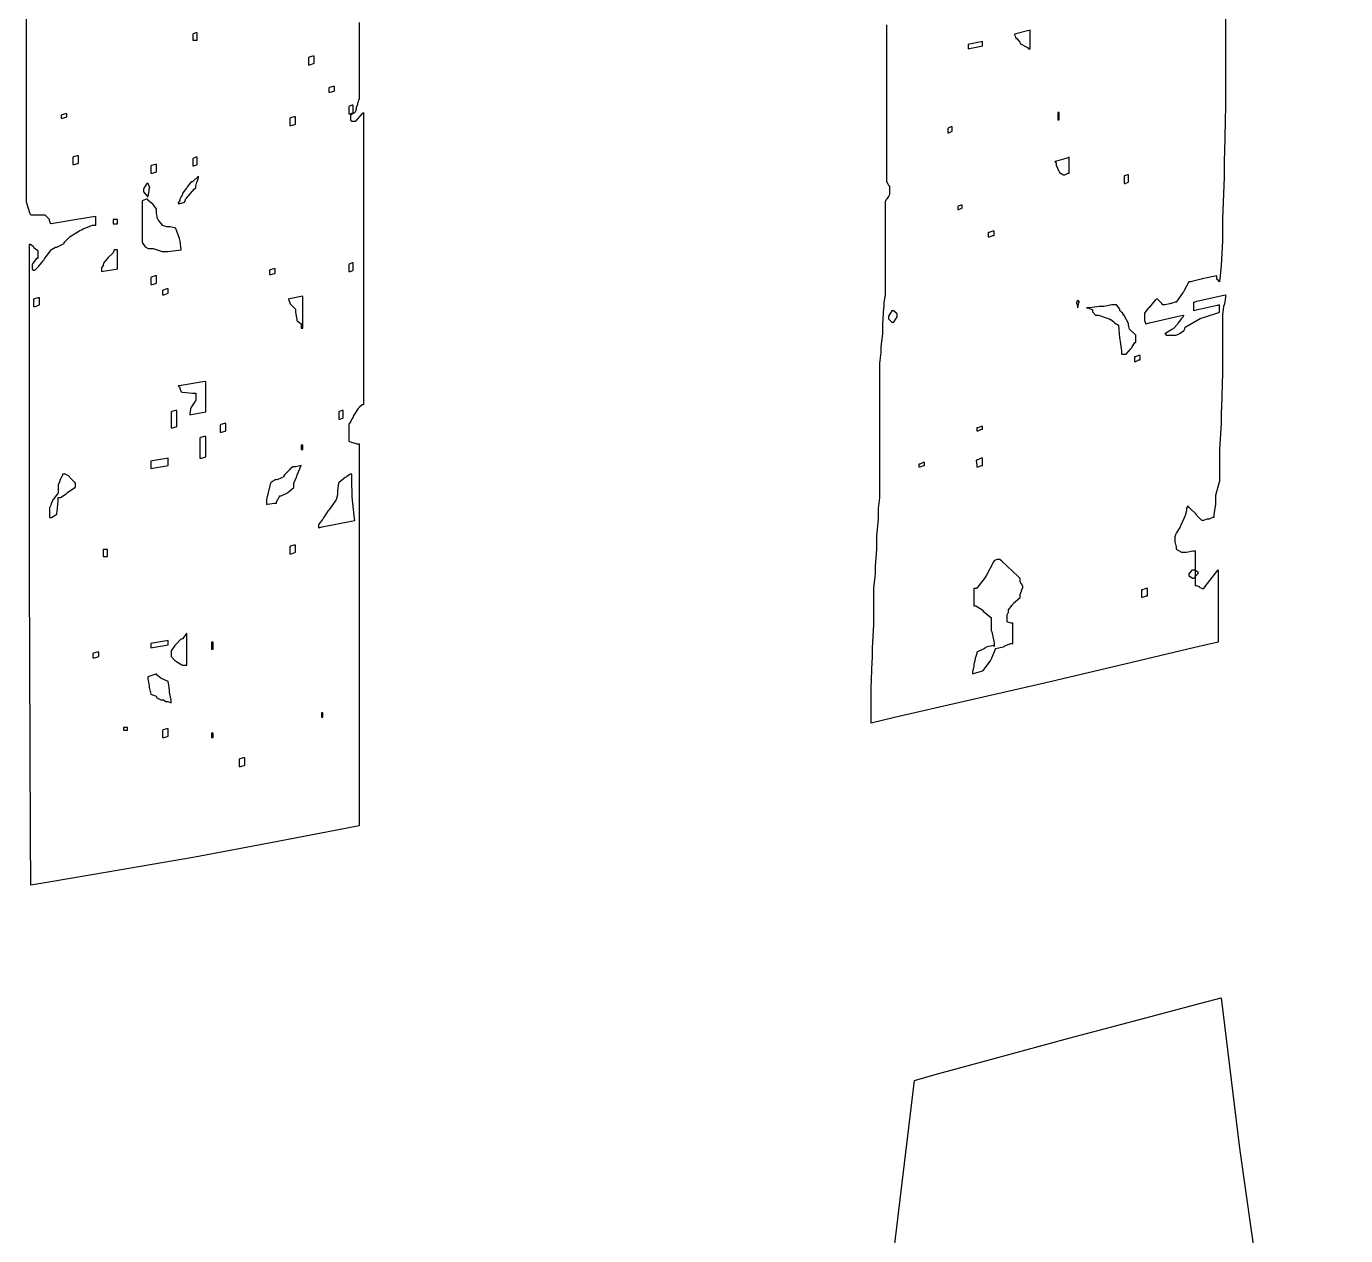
# Model space of a CAD drawing. Extents: x 44 to 313, y 66 to 291.
# Drawn here: x 91.69 to 123.86, y 180.75 to 210.24 of the extents above; entities that cross this region are included whole.
import ezdxf

# ---------------------------------------------------------------- set-up
doc = ezdxf.new("R2010")
doc.units = 0
doc.header["$MEASUREMENT"] = 0

msp = doc.modelspace()

# ---------------------------------------------------------------- linework, layer by layer
at = {"color": 40}
for points in [[(99.8001, 210.336), (99.8001, 208.456), (99.7906, 208.448), (99.7659, 208.351), (99.7659, 208.351), (99.7659, 208.325), (99.7299, 208.266), (99.7299, 208.245), (99.7299, 208.219), (99.7038, 208.148), (99.6957, 208.139), (99.6858, 208.131), (99.5976, 208.078), (99.5895, 208.069), (99.5895, 208.043), (99.5895, 207.983), (99.5895, 207.963), (99.5895, 207.954), (99.6142, 207.927), (99.6237, 207.927), (99.6237, 207.927), (99.6597, 207.927), (99.6597, 207.927), (99.7204, 207.927), (99.8788, 208.104), (99.9063, 208.139), (99.9063, 207.249), (99.9063, 204.577), (99.9063, 201.905), (99.9063, 201.013), (99.8788, 201.013), (99.8086, 200.952), (99.8001, 200.943), (99.7825, 200.925), (99.6763, 200.758), (99.6597, 200.731), (99.6597, 200.714), (99.6322, 200.66), (99.6237, 200.66), (99.6237, 200.66), (99.5895, 200.608), (99.5895, 200.59), (99.5796, 200.582), (99.5535, 200.535), (99.5535, 200.518), (99.5535, 200.466), (99.5535, 200.347), (99.5535, 200.308), (99.5535, 200.263), (99.5535, 200.164), (99.5535, 200.131), (99.5701, 200.115), (99.7423, 200.061), (99.8001, 200.061), (99.8001, 198.901), (99.8001, 195.418), (99.8001, 191.915), (99.8001, 190.747), (99.2614, 190.64), (97.6464, 190.328), (95.7957, 189.985), (93.9465, 189.662), (92.3301, 189.391), (91.7924, 189.301), (91.7829, 190.51), (91.7621, 196.904), (91.7582, 202.923), (91.7582, 204.928), (91.7582, 204.928), (91.7843, 204.928), (91.8531, 204.876), (91.8626, 204.858), (91.8711, 204.85), (91.9688, 204.777), (91.9688, 204.752), (91.9688, 204.725), (91.9688, 204.668), (91.9688, 204.647), (91.9688, 204.629), (91.9688, 204.589), (91.9688, 204.575), (91.9332, 204.575), (91.8284, 204.443), (91.8284, 204.399), (91.8284, 204.383), (91.8284, 204.342), (91.8284, 204.329), (91.8284, 204.32), (91.8616, 204.294), (91.8626, 204.294), (91.8891, 204.294), (91.9593, 204.356), (91.9688, 204.365), (91.9854, 204.383), (92.093, 204.524), (92.111, 204.541), (92.1272, 204.568), (92.2694, 204.761), (92.2874, 204.788), (92.2955, 204.797), (92.3946, 204.858), (92.4278, 204.858), (92.4623, 204.868), (92.6042, 204.941), (92.6042, 204.964), (92.6207, 204.982), (92.7269, 205.088), (92.7446, 205.104), (92.753, 205.114), (92.9915, 205.264), (93.0271, 205.281), (93.0712, 205.299), (93.3027, 205.387), (93.3799, 205.387), (93.3799, 205.441), (93.3799, 205.56), (93.3799, 205.599), (93.2642, 205.583), (92.819, 205.511), (92.3918, 205.441), (92.2874, 205.423), (92.2775, 205.432), (92.2514, 205.505), (92.2514, 205.529), (92.2419, 205.539), (92.1537, 205.625), (92.1452, 205.633), (92.057, 205.633), (91.8587, 205.633), (91.7924, 205.633), (91.7744, 205.669), (91.6862, 205.952), (91.6862, 205.952), (91.6862, 209.03), (91.6862, 215.955)], [(120.933, 210.927), (120.933, 210.133), (120.933, 209.867), (120.933, 209.586), (120.933, 208.951), (120.933, 208.738), (120.933, 208.307), (120.905, 207.161), (120.897, 207.01), (120.897, 206.561), (120.862, 205.548), (120.862, 205.21), (120.862, 205.008), (120.826, 204.4), (120.79, 204.012), (120.79, 204.012), (120.79, 204.012), (120.756, 204.046), (120.756, 204.046), (120.756, 204.046), (120.72, 204.074), (120.72, 204.082), (120.72, 204.1), (120.72, 204.14), (120.72, 204.152), (120.685, 204.144), (120.402, 204.091), (120.367, 204.082), (120.34, 204.074), (120.111, 204.021), (120.085, 204.012), (120.041, 204.012), (119.926, 203.801), (119.908, 203.765), (119.882, 203.731), (119.732, 203.517), (119.732, 203.517), (119.696, 203.517), (119.618, 203.483), (119.592, 203.483), (119.574, 203.474), (119.454, 203.447), (119.415, 203.447), (119.406, 203.447), (119.379, 203.483), (119.379, 203.483), (119.37, 203.492), (119.283, 203.58), (119.275, 203.589), (119.275, 203.589), (119.239, 203.589), (119.239, 203.589), (119.221, 203.562), (119.071, 203.386), (119.063, 203.376), (119.045, 203.368), (118.956, 203.243), (118.956, 203.2), (118.956, 203.174), (118.956, 203.115), (118.956, 203.094), (118.956, 203.068), (118.982, 202.998), (118.992, 202.988), (119.08, 203.006), (119.82, 203.183), (119.908, 203.2), (119.908, 203.183), (119.882, 203.13), (119.874, 203.13), (119.864, 203.113), (119.776, 203.006), (119.768, 202.988), (119.768, 202.988), (119.654, 202.865), (119.628, 202.847), (119.6, 202.831), (119.451, 202.741), (119.451, 202.741), (119.459, 202.741), (119.485, 202.707), (119.485, 202.707), (119.512, 202.707), (119.571, 202.707), (119.592, 202.707), (119.618, 202.707), (119.677, 202.707), (119.698, 202.707), (119.724, 202.707), (119.794, 202.733), (119.804, 202.741), (119.812, 202.751), (119.899, 202.803), (119.908, 202.811), (119.917, 202.811), (119.944, 202.865), (119.944, 202.883), (119.953, 202.901), (120.314, 203.113), (120.367, 203.13), (120.42, 203.148), (120.773, 203.262), (120.79, 203.27), (120.79, 203.314), (120.79, 203.413), (120.79, 203.447), (120.729, 203.43), (120.217, 203.316), (120.157, 203.306), (120.157, 203.36), (120.157, 203.478), (120.157, 203.517), (120.235, 203.535), (120.852, 203.677), (120.933, 203.693), (120.933, 203.633), (120.905, 203.474), (120.897, 203.447), (120.887, 203.412), (120.862, 203.201), (120.862, 203.13), (120.862, 202.875), (120.862, 202.299), (120.862, 202.106), (120.862, 201.789), (120.835, 200.943), (120.826, 200.837), (120.826, 200.556), (120.79, 199.92), (120.79, 199.708), (120.79, 199.567), (120.79, 199.249), (120.79, 199.143), (120.781, 199.126), (120.686, 198.796), (120.686, 198.684), (120.686, 198.579), (120.65, 198.341), (120.65, 198.261), (120.614, 198.261), (120.536, 198.225), (120.51, 198.225), (120.474, 198.225), (120.394, 198.191), (120.367, 198.191), (120.349, 198.2), (120.235, 198.315), (120.227, 198.331), (120.209, 198.349), (120.067, 198.491), (120.051, 198.508), (120.041, 198.508), (120.015, 198.544), (120.015, 198.544), (120.005, 198.535), (119.98, 198.49), (119.98, 198.473), (119.98, 198.429), (119.953, 198.315), (119.944, 198.297), (119.935, 198.271), (119.847, 198.077), (119.838, 198.049), (119.829, 198.033), (119.741, 197.89), (119.732, 197.872), (119.723, 197.864), (119.698, 197.793), (119.698, 197.768), (119.698, 197.741), (119.698, 197.682), (119.698, 197.662), (119.706, 197.645), (119.732, 197.551), (119.732, 197.52), (119.732, 197.493), (119.864, 197.415), (119.908, 197.415), (119.979, 197.415), (120.137, 197.449), (120.191, 197.449), (120.191, 197.239), (120.191, 196.763), (120.191, 196.603), (120.217, 196.603), (120.288, 196.577), (120.297, 196.567), (120.305, 196.559), (120.394, 196.525), (120.403, 196.533), (120.438, 196.577), (120.72, 196.946), (120.756, 196.99), (120.756, 196.77), (120.756, 196.108), (120.756, 195.447), (120.756, 195.227), (120.187, 195.092), (118.48, 194.686), (116.521, 194.227), (114.563, 193.774), (112.857, 193.383), (112.29, 193.252), (112.29, 193.402), (112.29, 193.74), (112.29, 193.851), (112.29, 194.099), (112.314, 194.751), (112.324, 194.84), (112.324, 195.088), (112.36, 195.643), (112.36, 195.828), (112.36, 195.978), (112.36, 196.315), (112.36, 196.427), (112.36, 196.543), (112.386, 196.824), (112.396, 196.886), (112.396, 197.072), (112.43, 197.488), (112.43, 197.626), (112.43, 197.812), (112.466, 198.229), (112.466, 198.367), (112.466, 198.483), (112.5, 198.741), (112.5, 198.826), (112.5, 198.968), (112.5, 199.285), (112.5, 199.39), (112.5, 199.638), (112.5, 200.193), (112.5, 200.378), (112.5, 200.626), (112.5, 201.181), (112.5, 201.366), (112.5, 201.508), (112.5, 201.825), (112.5, 201.929), (112.5, 202.017), (112.527, 202.23), (112.536, 202.282), (112.536, 202.424), (112.572, 202.742), (112.572, 202.847), (112.572, 202.989), (112.597, 203.368), (112.606, 203.412), (112.606, 203.501), (112.642, 203.699), (112.642, 203.765), (112.642, 204.039), (112.642, 204.859), (112.642, 205.679), (112.642, 205.952), (112.642, 205.97), (112.667, 206.022), (112.677, 206.022), (112.677, 206.022), (112.713, 206.076), (112.713, 206.092), (112.721, 206.102), (112.748, 206.147), (112.748, 206.163), (112.748, 206.19), (112.748, 206.25), (112.748, 206.269), (112.748, 206.287), (112.748, 206.327), (112.748, 206.339), (112.739, 206.339), (112.713, 206.367), (112.713, 206.375), (112.703, 206.385), (112.677, 206.458), (112.677, 206.481), (112.677, 207.429), (112.677, 210.274)]]:
    msp.add_lwpolyline(points, dxfattribs=at)
for points in [[(115.817, 209.939), (115.843, 209.939), (115.914, 209.851), (115.923, 209.833), (115.932, 209.816), (116.1, 209.726), (116.1, 209.726), (116.1, 209.726), (116.125, 209.69), (116.134, 209.69), (116.134, 209.69), (116.17, 209.69), (116.17, 209.69), (116.17, 209.806), (116.17, 210.064), (116.17, 210.149), (116.134, 210.141), (115.816, 210.053), (115.781, 210.043), (115.79, 210.035), (115.817, 209.963), (115.817, 209.939)], [(95.7432, 209.903), (95.7696, 209.903), (95.8289, 209.903), (95.8494, 209.903), (95.8494, 209.947), (95.8494, 210.046), (95.8494, 210.079), (95.8219, 210.079), (95.7516, 210.053), (95.7432, 210.043), (95.7432, 210.043), (95.7432, 209.939), (95.7432, 209.903)], [(114.653, 209.69), (114.687, 209.7), (114.97, 209.754), (115.006, 209.762), (115.006, 209.788), (115.006, 209.848), (115.006, 209.867), (114.97, 209.859), (114.687, 209.806), (114.653, 209.797), (114.653, 209.77), (114.653, 209.711), (114.653, 209.69)], [(98.5654, 209.303), (98.6, 209.303), (98.6896, 209.33), (98.7076, 209.338), (98.7076, 209.382), (98.7076, 209.481), (98.7076, 209.514), (98.6716, 209.514), (98.5834, 209.489), (98.5654, 209.48), (98.5654, 209.436), (98.5654, 209.337), (98.5654, 209.303)], [(99.0604, 208.632), (99.0946, 208.632), (99.1828, 208.66), (99.2008, 208.668), (99.2008, 208.696), (99.2008, 208.755), (99.2008, 208.774), (99.1651, 208.774), (99.0769, 208.748), (99.0604, 208.738), (99.0604, 208.712), (99.0604, 208.653), (99.0604, 208.632)], [(99.5535, 208.103), (99.5796, 208.103), (99.6502, 208.131), (99.6597, 208.139), (99.6597, 208.183), (99.6597, 208.282), (99.6597, 208.315), (99.6322, 208.315), (99.562, 208.289), (99.5535, 208.279), (99.5535, 208.235), (99.5535, 208.136), (99.5535, 208.103)], [(92.534, 207.998), (92.5682, 207.998), (92.6564, 208.025), (92.6744, 208.033), (92.6744, 208.051), (92.6744, 208.091), (92.6744, 208.103), (92.6387, 208.103), (92.5505, 208.078), (92.534, 208.069), (92.534, 208.052), (92.534, 208.012), (92.534, 207.998)], [(98.1082, 207.822), (98.1424, 207.822), (98.2306, 207.848), (98.2486, 207.856), (98.2486, 207.9), (98.2486, 208), (98.2486, 208.033), (98.2126, 208.033), (98.1244, 208.008), (98.1082, 207.998), (98.1082, 207.954), (98.1082, 207.855), (98.1082, 207.822)], [(116.84, 207.963), (116.84, 207.963), (116.876, 207.963), (116.876, 207.963), (116.876, 208.007), (116.876, 208.106), (116.876, 208.139), (116.876, 208.139), (116.84, 208.139), (116.84, 208.139), (116.84, 208.095), (116.84, 207.996), (116.84, 207.963)], [(114.16, 207.646), (114.186, 207.646), (114.254, 207.672), (114.264, 207.68), (114.264, 207.707), (114.264, 207.767), (114.264, 207.786), (114.238, 207.786), (114.168, 207.76), (114.16, 207.75), (114.16, 207.724), (114.16, 207.666), (114.16, 207.646)], [(92.8165, 206.868), (92.8508, 206.868), (92.939, 206.896), (92.9569, 206.904), (92.9569, 206.948), (92.9569, 207.047), (92.9569, 207.081), (92.921, 207.081), (92.8328, 207.054), (92.8165, 207.045), (92.8165, 207), (92.8165, 206.901), (92.8165, 206.868)], [(95.7432, 206.834), (95.7696, 206.834), (95.8398, 206.86), (95.8494, 206.868), (95.8494, 206.912), (95.8494, 207.012), (95.8494, 207.045), (95.8219, 207.045), (95.7516, 207.02), (95.7432, 207.01), (95.7432, 206.966), (95.7432, 206.867), (95.7432, 206.834)], [(116.769, 206.94), (116.769, 206.94), (116.805, 206.904), (116.805, 206.904), (116.805, 206.852), (116.866, 206.71), (116.876, 206.692), (116.884, 206.676), (116.982, 206.622), (116.982, 206.622), (117.016, 206.622), (117.095, 206.658), (117.122, 206.658), (117.122, 206.755), (117.122, 206.973), (117.122, 207.045), (117.095, 207.036), (116.814, 206.95), (116.769, 206.94)], [(94.7208, 206.658), (94.7554, 206.658), (94.8436, 206.684), (94.8612, 206.692), (94.8612, 206.736), (94.8612, 206.835), (94.8612, 206.868), (94.8256, 206.868), (94.7374, 206.843), (94.7208, 206.834), (94.7208, 206.79), (94.7208, 206.691), (94.7208, 206.658)], [(95.7432, 206.445), (95.7076, 206.445), (95.6194, 206.332), (95.6028, 206.305), (95.5933, 206.296), (95.5051, 206.181), (95.4966, 206.163), (95.4966, 206.146), (95.4705, 206.092), (95.4624, 206.092), (95.4624, 206.092), (95.4345, 206.032), (95.4264, 206.022), (95.4264, 205.996), (95.3904, 205.937), (95.3904, 205.916), (95.425, 205.916), (95.5146, 205.944), (95.5326, 205.952), (95.5407, 205.952), (95.5668, 206.006), (95.5668, 206.022), (95.5933, 206.05), (95.7873, 206.279), (95.8151, 206.305), (95.8151, 206.34), (95.8398, 206.437), (95.8494, 206.445), (95.8494, 206.445), (95.8854, 206.553), (95.8854, 206.587), (95.8674, 206.569), (95.7516, 206.463), (95.7432, 206.445)], [(118.463, 206.411), (118.489, 206.411), (118.559, 206.437), (118.569, 206.445), (118.569, 206.489), (118.569, 206.588), (118.569, 206.622), (118.541, 206.622), (118.471, 206.597), (118.463, 206.587), (118.463, 206.543), (118.463, 206.444), (118.463, 206.411)], [(94.6506, 206.411), (94.6231, 206.411), (94.5444, 206.279), (94.5444, 206.235), (94.5444, 206.2), (94.6397, 206.089), (94.6506, 206.092), (94.6587, 206.092), (94.6849, 206.225), (94.6849, 206.269), (94.6933, 206.296), (94.6602, 206.411), (94.6506, 206.411)], [(94.5085, 205), (94.5085, 204.965), (94.5829, 204.859), (94.6587, 204.823), (94.6849, 204.823), (94.7815, 204.823), (95.0006, 204.752), (95.0736, 204.752), (95.1385, 204.752), (95.334, 204.77), (95.4624, 204.788), (95.4624, 204.788), (95.4624, 204.788), (95.4345, 205), (95.4264, 205.034), (95.4169, 205.062), (95.3287, 205.309), (95.3202, 205.317), (95.3107, 205.326), (95.1851, 205.353), (95.1438, 205.353), (95.1082, 205.353), (95.0034, 205.379), (95.0034, 205.387), (95.0034, 205.387), (94.9053, 205.511), (94.8972, 205.529), (94.8877, 205.547), (94.8612, 205.692), (94.8612, 205.74), (94.8612, 205.784), (94.773, 205.908), (94.7568, 205.916), (94.7388, 205.926), (94.6506, 205.999), (94.6506, 206.022), (94.6146, 206.022), (94.5265, 205.996), (94.5085, 205.986), (94.5085, 205.867), (94.5085, 205.507), (94.5085, 205.127), (94.5085, 205)], [(114.406, 205.776), (114.432, 205.776), (114.502, 205.802), (114.512, 205.81), (114.512, 205.828), (114.512, 205.869), (114.512, 205.882), (114.485, 205.882), (114.414, 205.855), (114.406, 205.846), (114.406, 205.829), (114.406, 205.789), (114.406, 205.776)], [(93.8029, 205.423), (93.8294, 205.423), (93.8886, 205.423), (93.9091, 205.423), (93.9091, 205.45), (93.9091, 205.51), (93.9091, 205.529), (93.8816, 205.529), (93.8223, 205.529), (93.8029, 205.529), (93.8029, 205.503), (93.8029, 205.443), (93.8029, 205.423)], [(115.146, 205.104), (115.181, 205.104), (115.261, 205.14), (115.288, 205.14), (115.288, 205.168), (115.288, 205.227), (115.288, 205.246), (115.252, 205.246), (115.172, 205.21), (115.146, 205.21), (115.146, 205.184), (115.146, 205.125), (115.146, 205.104)], [(93.8389, 204.788), (93.8294, 204.788), (93.8029, 204.717), (93.8029, 204.717), (93.7934, 204.709), (93.6791, 204.603), (93.5648, 204.462), (93.5563, 204.435), (93.5563, 204.409), (93.5221, 204.349), (93.5221, 204.329), (93.5221, 204.312), (93.5221, 204.272), (93.5221, 204.258), (93.5563, 204.268), (93.8735, 204.32), (93.9091, 204.329), (93.9091, 204.444), (93.9091, 204.702), (93.9091, 204.788), (93.8911, 204.788), (93.8512, 204.788), (93.8389, 204.788)], [(97.6133, 204.188), (97.6478, 204.188), (97.7374, 204.214), (97.7554, 204.222), (97.7554, 204.25), (97.7554, 204.309), (97.7554, 204.329), (97.7194, 204.329), (97.6298, 204.304), (97.6133, 204.294), (97.6133, 204.268), (97.6133, 204.209), (97.6133, 204.188)], [(99.5535, 204.258), (99.5796, 204.258), (99.6502, 204.286), (99.6597, 204.294), (99.6597, 204.338), (99.6597, 204.438), (99.6597, 204.471), (99.6322, 204.471), (99.562, 204.444), (99.5535, 204.435), (99.5535, 204.391), (99.5535, 204.291), (99.5535, 204.258)], [(94.7208, 203.942), (94.7554, 203.942), (94.8436, 203.968), (94.8612, 203.976), (94.8612, 204.02), (94.8612, 204.119), (94.8612, 204.152), (94.8256, 204.152), (94.7374, 204.127), (94.7208, 204.118), (94.7208, 204.074), (94.7208, 203.974), (94.7208, 203.942)], [(95.0034, 203.693), (95.0376, 203.693), (95.1258, 203.721), (95.1438, 203.729), (95.1438, 203.757), (95.1438, 203.816), (95.1438, 203.835), (95.1082, 203.835), (95.02, 203.809), (95.0034, 203.799), (95.0034, 203.773), (95.0034, 203.714), (95.0034, 203.693)], [(91.8626, 203.412), (91.8972, 203.412), (91.9868, 203.438), (92.0048, 203.447), (92.0048, 203.491), (92.0048, 203.59), (92.0048, 203.623), (91.9688, 203.623), (91.8806, 203.598), (91.8626, 203.589), (91.8626, 203.545), (91.8626, 203.445), (91.8626, 203.412)], [(98.1082, 203.483), (98.1244, 203.466), (98.2306, 203.358), (98.2486, 203.34), (98.2486, 203.28), (98.2747, 203.121), (98.2846, 203.094), (98.2846, 203.068), (98.3851, 202.985), (98.389, 202.988), (98.389, 202.962), (98.389, 202.904), (98.389, 202.883), (98.389, 202.883), (98.425, 202.883), (98.425, 202.883), (98.425, 203.077), (98.425, 203.514), (98.425, 203.659), (98.389, 203.65), (98.1068, 203.598), (98.0722, 203.589), (98.0803, 203.58), (98.1082, 203.507), (98.1082, 203.483)], [(117.369, 203.517), (117.369, 203.517), (117.338, 203.554), (117.335, 203.553), (117.319, 203.546), (117.299, 203.499), (117.299, 203.483), (117.307, 203.474), (117.328, 203.376), (117.335, 203.376), (117.335, 203.376), (117.359, 203.509), (117.369, 203.517)], [(117.687, 203.306), (117.687, 203.28), (117.766, 203.2), (117.792, 203.2), (117.826, 203.2), (117.916, 203.174), (117.934, 203.164), (117.951, 203.156), (118.092, 203.104), (118.11, 203.094), (118.136, 203.094), (118.207, 203.033), (118.217, 203.024), (118.225, 203.007), (118.321, 202.953), (118.321, 202.953), (118.321, 202.953), (118.347, 202.645), (118.357, 202.601), (118.365, 202.557), (118.393, 202.325), (118.393, 202.248), (118.393, 202.248), (118.427, 202.248), (118.427, 202.248), (118.427, 202.248), (118.463, 202.248), (118.463, 202.248), (118.507, 202.248), (118.622, 202.372), (118.64, 202.388), (118.648, 202.406), (118.721, 202.53), (118.746, 202.53), (118.746, 202.557), (118.746, 202.616), (118.746, 202.635), (118.746, 202.653), (118.746, 202.694), (118.746, 202.707), (118.728, 202.724), (118.62, 202.831), (118.604, 202.847), (118.594, 202.857), (118.569, 202.956), (118.569, 202.988), (118.559, 203.006), (118.471, 203.174), (118.463, 203.2), (118.453, 203.2), (118.427, 203.228), (118.427, 203.236), (118.427, 203.246), (118.393, 203.272), (118.393, 203.27), (118.393, 203.27), (118.365, 203.306), (118.357, 203.306), (118.357, 203.342), (118.277, 203.447), (118.251, 203.447), (118.163, 203.447), (117.964, 203.412), (117.898, 203.412), (117.854, 203.404), (117.622, 203.376), (117.545, 203.376), (117.58, 203.376), (117.687, 203.324), (117.687, 203.306)], [(112.819, 203.306), (112.791, 203.306), (112.713, 203.174), (112.713, 203.13), (112.713, 203.104), (112.805, 203.018), (112.819, 203.024), (112.845, 203.024), (112.925, 203.156), (112.925, 203.2), (112.925, 203.228), (112.831, 203.313), (112.819, 203.306)], [(118.71, 202.071), (118.744, 202.071), (118.823, 202.106), (118.85, 202.106), (118.85, 202.134), (118.85, 202.193), (118.85, 202.212), (118.814, 202.212), (118.736, 202.178), (118.71, 202.178), (118.71, 202.151), (118.71, 202.092), (118.71, 202.071)], [(95.8151, 201.119), (95.8053, 201.101), (95.7171, 200.961), (95.709, 200.943), (95.6991, 200.943), (95.673, 200.811), (95.673, 200.767), (95.7076, 200.776), (96.0258, 200.828), (96.0617, 200.837), (96.0617, 201.023), (96.0617, 201.439), (96.0617, 201.577), (95.9901, 201.568), (95.461, 201.482), (95.3904, 201.472), (95.3904, 201.472), (95.4264, 201.436), (95.4264, 201.436), (95.4264, 201.41), (95.4525, 201.34), (95.4624, 201.33), (95.4966, 201.322), (95.7351, 201.296), (95.8151, 201.296), (95.8151, 201.278), (95.8151, 201.238), (95.8151, 201.224), (95.8151, 201.198), (95.8151, 201.14), (95.8151, 201.119)], [(95.214, 200.448), (95.2486, 200.448), (95.3382, 200.475), (95.3562, 200.484), (95.3562, 200.582), (95.3562, 200.799), (95.3562, 200.871), (95.3202, 200.871), (95.232, 200.846), (95.214, 200.837), (95.214, 200.74), (95.214, 200.521), (95.214, 200.448)], [(99.3069, 200.66), (99.3331, 200.66), (99.4033, 200.686), (99.4131, 200.695), (99.4131, 200.739), (99.4131, 200.838), (99.4131, 200.871), (99.3856, 200.871), (99.3151, 200.846), (99.3069, 200.837), (99.3069, 200.793), (99.3069, 200.694), (99.3069, 200.66)], [(96.4145, 200.342), (96.4487, 200.342), (96.5369, 200.37), (96.5549, 200.378), (96.5549, 200.422), (96.5549, 200.521), (96.5549, 200.554), (96.5193, 200.554), (96.4311, 200.528), (96.4145, 200.518), (96.4145, 200.474), (96.4145, 200.375), (96.4145, 200.342)], [(114.865, 200.378), (114.899, 200.378), (114.978, 200.414), (115.006, 200.414), (115.006, 200.431), (115.006, 200.472), (115.006, 200.484), (114.97, 200.484), (114.891, 200.448), (114.865, 200.448), (114.865, 200.431), (114.865, 200.392), (114.865, 200.378)], [(95.9196, 199.708), (95.9541, 199.708), (96.0438, 199.734), (96.0617, 199.742), (96.0617, 199.867), (96.0617, 200.145), (96.0617, 200.237), (96.0258, 200.237), (95.9376, 200.211), (95.9196, 200.201), (95.9196, 200.079), (95.9196, 199.802), (95.9196, 199.708)], [(98.389, 199.919), (98.389, 199.919), (98.425, 199.919), (98.425, 199.919), (98.425, 199.946), (98.425, 200.006), (98.425, 200.025), (98.425, 200.025), (98.389, 200.025), (98.389, 200.025), (98.389, 199.999), (98.389, 199.94), (98.389, 199.919)], [(94.7208, 199.46), (94.7649, 199.47), (95.0997, 199.523), (95.1438, 199.532), (95.1438, 199.576), (95.1438, 199.675), (95.1438, 199.708), (95.0997, 199.7), (94.7649, 199.646), (94.7208, 199.636), (94.7208, 199.592), (94.7208, 199.493), (94.7208, 199.46)], [(98.389, 199.532), (98.389, 199.532), (98.2567, 199.496), (98.2126, 199.496), (98.1865, 199.496), (98.1082, 199.444), (98.1082, 199.426), (98.0902, 199.409), (97.9826, 199.301), (97.966, 199.283), (97.966, 199.257), (97.8158, 199.189), (97.7896, 199.179), (97.754, 199.179), (97.6574, 199.117), (97.6492, 199.107), (97.6313, 199.073), (97.5431, 198.702), (97.5431, 198.578), (97.5692, 198.588), (97.7346, 198.614), (97.7896, 198.614), (97.7896, 198.641), (97.8158, 198.712), (97.8256, 198.72), (97.8337, 198.73), (97.8599, 198.775), (97.8599, 198.79), (97.904, 198.79), (98.0186, 198.852), (98.0362, 198.86), (98.0627, 198.87), (98.2126, 198.996), (98.2126, 199.037), (98.2126, 199.099), (98.2747, 199.249), (98.2846, 199.283), (98.3008, 199.319), (98.389, 199.532), (98.389, 199.532)], [(113.454, 199.496), (113.488, 199.496), (113.567, 199.532), (113.594, 199.532), (113.594, 199.549), (113.594, 199.59), (113.594, 199.602), (113.558, 199.602), (113.48, 199.566), (113.454, 199.566), (113.454, 199.549), (113.454, 199.51), (113.454, 199.496)], [(114.865, 199.496), (114.899, 199.496), (114.978, 199.532), (115.006, 199.532), (115.006, 199.576), (115.006, 199.675), (115.006, 199.708), (114.97, 199.708), (114.891, 199.672), (114.865, 199.672), (114.855, 199.656), (114.865, 199.536), (114.865, 199.496)], [(92.534, 199.249), (92.534, 199.233), (92.5064, 199.179), (92.498, 199.179), (92.498, 199.144), (92.4638, 199.064), (92.4638, 199.037), (92.4638, 198.993), (92.4638, 198.894), (92.4638, 198.86), (92.4458, 198.844), (92.3382, 198.702), (92.3216, 198.684), (92.3216, 198.668), (92.2955, 198.614), (92.2874, 198.614), (92.2874, 198.579), (92.2514, 198.501), (92.2514, 198.473), (92.2514, 198.421), (92.2514, 198.301), (92.2514, 198.261), (92.2955, 198.261), (92.4278, 198.341), (92.4278, 198.367), (92.4359, 198.411), (92.4638, 198.669), (92.4638, 198.754), (92.516, 198.754), (92.6564, 198.844), (92.6744, 198.86), (92.691, 198.87), (92.8688, 198.994), (92.8867, 199.003), (92.8867, 199.029), (92.8867, 199.088), (92.8867, 199.107), (92.8688, 199.117), (92.753, 199.233), (92.7446, 199.249), (92.735, 199.267), (92.6207, 199.329), (92.6042, 199.319), (92.6042, 199.319), (92.5682, 199.319), (92.5682, 199.319), (92.5724, 199.315), (92.5435, 199.249), (92.534, 199.249)], [(99.6237, 199.319), (99.5881, 199.319), (99.4999, 199.259), (99.4833, 199.249), (99.4653, 199.241), (99.3151, 199.117), (99.3069, 199.107), (99.2974, 199.107), (99.271, 198.923), (99.271, 198.86), (99.271, 198.816), (99.2449, 198.694), (99.2367, 198.684), (99.2188, 198.658), (99.0769, 198.465), (99.0604, 198.438), (99.0424, 198.421), (98.9362, 198.253), (98.9182, 198.225), (98.9087, 198.217), (98.8219, 198.103), (98.8138, 198.085), (98.8138, 198.068), (98.8138, 198.028), (98.8138, 198.015), (98.902, 198.033), (99.6075, 198.174), (99.6957, 198.191), (99.6777, 198.307), (99.6322, 198.769), (99.6237, 199.183), (99.6237, 199.319)], [(98.1082, 197.379), (98.1424, 197.379), (98.2306, 197.407), (98.2486, 197.415), (98.2486, 197.459), (98.2486, 197.558), (98.2486, 197.592), (98.2126, 197.592), (98.1244, 197.565), (98.1082, 197.556), (98.1082, 197.511), (98.1082, 197.412), (98.1082, 197.379)], [(93.5563, 197.309), (93.5824, 197.309), (93.6417, 197.309), (93.6625, 197.309), (93.6625, 197.353), (93.6625, 197.452), (93.6625, 197.485), (93.635, 197.485), (93.5757, 197.485), (93.5563, 197.485), (93.5563, 197.441), (93.5563, 197.342), (93.5563, 197.309)], [(115.288, 195.122), (115.27, 195.14), (115.092, 195.104), (115.076, 195.086), (115.058, 195.07), (114.865, 194.977), (114.865, 194.946), (114.865, 194.946), (114.837, 194.849), (114.829, 194.84), (114.829, 194.805), (114.802, 194.715), (114.793, 194.697), (114.793, 194.637), (114.759, 194.498), (114.759, 194.451), (114.785, 194.461), (114.978, 194.513), (115.006, 194.521), (115.022, 194.531), (115.2, 194.769), (115.218, 194.804), (115.234, 194.84), (115.322, 195.05), (115.322, 195.05), (115.322, 195.068), (115.517, 195.114), (115.535, 195.122), (115.551, 195.132), (115.697, 195.192), (115.747, 195.192), (115.747, 195.264), (115.747, 195.422), (115.747, 195.475), (115.747, 195.529), (115.747, 195.647), (115.747, 195.685), (115.711, 195.685), (115.622, 195.713), (115.605, 195.721), (115.605, 195.749), (115.605, 195.808), (115.605, 195.828), (115.605, 195.845), (115.605, 195.886), (115.605, 195.898), (115.613, 195.907), (115.641, 195.953), (115.641, 195.968), (115.641, 196.012), (115.729, 196.128), (115.747, 196.144), (115.763, 196.172), (115.923, 196.311), (115.923, 196.357), (115.923, 196.383), (115.948, 196.453), (115.958, 196.461), (115.958, 196.489), (115.994, 196.548), (115.994, 196.567), (115.994, 196.585), (115.966, 196.638), (115.958, 196.638), (115.958, 196.638), (115.923, 196.692), (115.923, 196.71), (115.923, 196.727), (115.923, 196.767), (115.923, 196.78), (115.879, 196.824), (115.481, 197.195), (115.429, 197.239), (115.429, 197.239), (115.394, 197.239), (115.394, 197.239), (115.366, 197.239), (115.296, 197.212), (115.288, 197.203), (115.278, 197.186), (115.102, 196.858), (115.076, 196.814), (115.048, 196.77), (114.857, 196.533), (114.793, 196.533), (114.793, 196.481), (114.793, 196.361), (114.793, 196.321), (114.793, 196.269), (114.793, 196.149), (114.793, 196.108), (114.846, 196.108), (114.988, 196.022), (115.006, 196.004), (115.022, 195.978), (115.2, 195.837), (115.218, 195.828), (115.218, 195.749), (115.218, 195.57), (115.218, 195.509), (115.234, 195.475), (115.288, 195.21), (115.288, 195.122)], [(120.157, 196.99), (120.183, 196.99), (120.261, 196.938), (120.261, 196.92), (120.261, 196.886), (120.173, 196.789), (120.157, 196.78), (120.129, 196.78), (120.051, 196.833), (120.051, 196.85), (120.051, 196.886), (120.129, 196.99), (120.157, 196.99)], [(118.886, 196.321), (118.921, 196.321), (118.999, 196.357), (119.027, 196.357), (119.027, 196.401), (119.027, 196.5), (119.027, 196.533), (118.991, 196.533), (118.912, 196.497), (118.886, 196.497), (118.886, 196.453), (118.886, 196.354), (118.886, 196.321)], [(95.214, 194.874), (95.2225, 194.866), (95.3107, 194.779), (95.3202, 194.769), (95.3287, 194.761), (95.4786, 194.673), (95.4966, 194.663), (95.5227, 194.663), (95.582, 194.663), (95.6028, 194.663), (95.6028, 194.858), (95.6028, 195.294), (95.6028, 195.439), (95.5933, 195.431), (95.5051, 195.316), (95.4966, 195.298), (95.4525, 195.298), (95.3368, 195.174), (95.3202, 195.156), (95.3107, 195.14), (95.214, 195.016), (95.214, 195.016), (95.214, 194.999), (95.214, 194.959), (95.214, 194.946), (95.214, 194.946), (95.214, 194.892), (95.214, 194.874)], [(94.7208, 195.086), (94.7649, 195.096), (95.0997, 195.148), (95.1438, 195.156), (95.1438, 195.184), (95.1438, 195.243), (95.1438, 195.263), (95.0997, 195.254), (94.7649, 195.202), (94.7208, 195.192), (94.7208, 195.166), (94.7208, 195.107), (94.7208, 195.086)], [(96.2021, 195.05), (96.2021, 195.05), (96.2381, 195.05), (96.2381, 195.05), (96.2381, 195.094), (96.2381, 195.194), (96.2381, 195.227), (96.2381, 195.227), (96.2021, 195.227), (96.2021, 195.227), (96.2021, 195.182), (96.2021, 195.083), (96.2021, 195.05)], [(93.3097, 194.84), (93.3443, 194.84), (93.4325, 194.866), (93.4501, 194.874), (93.4501, 194.902), (93.4501, 194.961), (93.4501, 194.98), (93.4145, 194.98), (93.3263, 194.955), (93.3097, 194.946), (93.3097, 194.919), (93.3097, 194.86), (93.3097, 194.84)], [(94.6506, 194.381), (94.6506, 194.328), (94.6753, 194.196), (94.6849, 194.168), (94.6849, 194.116), (94.7208, 193.958), (94.7208, 193.958), (94.7208, 193.958), (94.8517, 193.905), (94.8612, 193.887), (94.8697, 193.869), (94.9688, 193.815), (95.0034, 193.815), (95.0295, 193.815), (95.0888, 193.781), (95.1096, 193.781), (95.1357, 193.781), (95.214, 193.745), (95.214, 193.745), (95.214, 193.807), (95.1879, 193.966), (95.1798, 193.992), (95.1798, 194.054), (95.1523, 194.232), (95.1438, 194.24), (95.1438, 194.266), (94.984, 194.336), (94.9674, 194.345), (94.9579, 194.354), (94.8612, 194.427), (94.8612, 194.451), (94.8436, 194.443), (94.6767, 194.39), (94.6506, 194.381)], [(98.884, 193.392), (98.884, 193.392), (98.9182, 193.392), (98.9182, 193.392), (98.9182, 193.42), (98.9182, 193.479), (98.9182, 193.499), (98.9182, 193.499), (98.884, 193.499), (98.884, 193.499), (98.884, 193.473), (98.884, 193.413), (98.884, 193.392)], [(94.0513, 193.076), (94.0774, 193.076), (94.1352, 193.076), (94.1557, 193.076), (94.1557, 193.094), (94.1557, 193.133), (94.1557, 193.146), (94.1296, 193.146), (94.0703, 193.146), (94.0513, 193.146), (94.0513, 193.129), (94.0513, 193.076), (94.0513, 193.076)], [(95.0034, 192.899), (95.0376, 192.899), (95.1258, 192.925), (95.1438, 192.933), (95.1438, 192.978), (95.1438, 193.077), (95.1438, 193.11), (95.1082, 193.11), (95.02, 193.085), (95.0034, 193.076), (95.0034, 193.032), (95.0034, 192.932), (95.0034, 192.899)], [(96.2021, 192.899), (96.2021, 192.899), (96.2381, 192.899), (96.2381, 192.899), (96.2381, 192.927), (96.2381, 192.986), (96.2381, 193.005), (96.2381, 193.005), (96.2021, 193.005), (96.2021, 193.005), (96.2021, 192.979), (96.2021, 192.92), (96.2021, 192.899)], [(96.8735, 192.194), (96.9077, 192.194), (96.9959, 192.22), (97.0139, 192.228), (97.0139, 192.272), (97.0139, 192.371), (97.0139, 192.404), (96.9779, 192.404), (96.8897, 192.38), (96.8735, 192.37), (96.8735, 192.326), (96.8735, 192.227), (96.8735, 192.194)]]:
    msp.add_lwpolyline(points, close=True, dxfattribs=at)
at = {"color": 7}
msp.add_lwpolyline([(112.863, 180.491), (113.348, 184.539), (113.855, 184.681), (115.379, 185.101), (117.113, 185.571), (118.834, 186.027), (120.328, 186.42), (120.826, 186.549), (121.275, 182.889), (123.863, 164.651)], dxfattribs=at)

doc.saveas('drawing.dxf')
